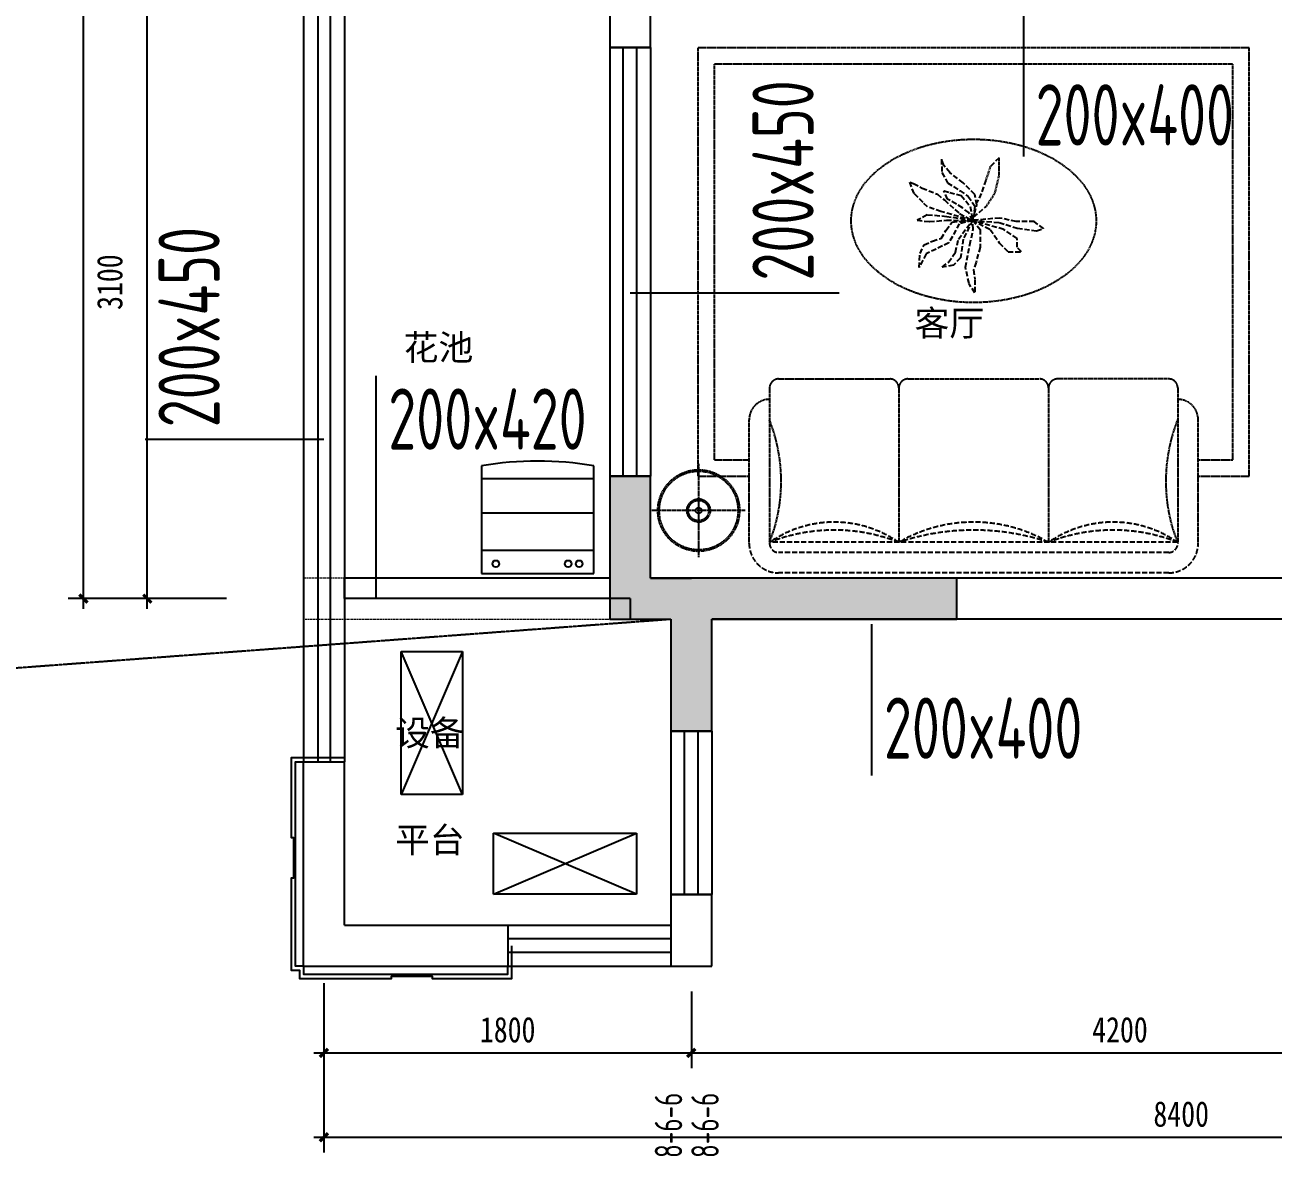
# Model space of a CAD drawing. Extents: x 3479 to 4537415, y 306 to 366510.
# Drawn here: x 4366976 to 4373092, y 271233 to 276773 of the extents above; entities that cross this region are included whole.
import ezdxf

# ---------------------------------------------------------------- set-up
doc = ezdxf.new("R2010")
doc.units = 0
doc.header["$LTSCALE"] = 10
doc.header["$MEASUREMENT"] = 0
doc.header["$PDMODE"] = 35
doc.linetypes.add('DASH', pattern=[0.35, 0.25, -0.1])
doc.linetypes.add('DASHED', pattern=[0.75, 0.5, -0.25])
doc.layers.get('Defpoints').update_dxf_attribs({"color": 49, "linetype": 'DASH'})
for name, color, linetype in [('2外包线', 46, 'Continuous'), ('A-OTHER', 136, 'Continuous'), ('COLUMN', 11, 'Continuous'), ('DETAIL_栏杆', 42, 'Continuous'), ('dsptext_beam', 7, 'Continuous'), ('LINE', 137, 'Continuous'), ('P-FURNITURE', 8, 'Continuous'), ('P-TEXT', 15, 'Continuous'), ('PUB_DIM', 3, 'Continuous'), ('PUB_HATCH', 8, 'Continuous'), ('WALL', 2, 'Continuous'), ('WINDOW', 143, 'Continuous'), ('x集中', 2, 'Continuous'), ('y集中', 2, 'Continuous'), ('问题', 2, 'DASH')]:
    doc.layers.add(name, color=color, linetype=linetype)
for name, color, linetype, lineweight in [('BEAM', 4, 'DASHED', 0), ('CWALL', 10, 'Continuous', 0), ('WALL_HATCH', 254, 'Continuous', 0)]:
    doc.layers.add(name, color=color, linetype=linetype, lineweight=lineweight)
doc.styles.add('-宋体', font='simkai.ttf', dxfattribs={"width": 0.8})
doc.styles.add('dspTS_Ele', font='yjkeng.shx', dxfattribs={"width": 0.7, "bigfont": 'yjkchn.shx'})
doc.styles.add('WRYH', font='')
doc.styles.add('样式 1', font='yjkeng.shx', dxfattribs={"width": 0.7, "bigfont": 'yjkchn.shx'})
doc.styles.get('WRYH').set_extended_font_data('Microsoft YaHei')
doc.dimstyles.new('DIM-050', dxfattribs={"dimscale": 50, "dimtxt": 2.5, "dimasz": 0.8, "dimexe": 1.5, "dimexo": 2.5, "dimgap": 1, "dimtad": 1, "dimdec": 0, "dimzin": 12, "dimdsep": 46, "dimtxsty": '-宋体', "dimblk": 'ARCHTICK', "dimcen": 0, "dimdle": 1, "dimclrd": 256, "dimclre": 256, "dimclrt": 9, "dimadec": 0, "dimazin": 0, "dimtfac": 1, "dimtdec": 0, "dimtix": 1, "dimtmove": 2, "dimatfit": 3, "dimldrblk": 'DOT', "dimfxl": 1.5, "dimtolj": 1, "dimtzin": 12, "dimarcsym": 0})

# ---------------------------------------------------------------- blocks, each defined once
blk = doc.blocks.new('A$C08FD2BA4')
at = {"layer": 'P-FURNITURE'}
for p, q in [((526.3, 550), (0, 550)), ((0, 550), (0, 0)), ((113.7, 550), (113.7, 0)), ((296.2, 550), (296.2, 0)), ((464.2, 550), (464.2, 0)), ((0, 0), (526.3, 0))]:
    blk.add_line(p, q, dxfattribs=at)
for centre in [(47.4, 479.7), (47.4, 125), (47.4, 71.6)]:
    blk.add_circle(centre, 16.3, dxfattribs=at)
blk.add_arc((-1057.3, 275), 1607.3, 350.14865, 9.85138, dxfattribs=at)
blk = doc.blocks.new('A$C621A720C')
at = {"layer": 'P-FURNITURE', "linetype": 'DASH', "ltscale": 2}
for p, q in [((233.2, 500), (233.2, 2600)), ((233.2, 2600), (2933.2, 2600)), ((2933.2, 500), (2933.2, 2600)), ((313.2, 2520), (2853.2, 2520)), ((313.2, 580), (313.2, 2520)), ((2853.2, 580), (2853.2, 2520)), ((1708.4, 1971.8), (1708.4, 2059.6)), ((1664.5, 2015.7), (1642.6, 1949.8)), ((1686.5, 1884), (1708.4, 1971.8)), ((1642.6, 1818.2), (1686.5, 1884)), ((583.2, 931.5), (583.2, 170.3)), ((627.7, 975.9), (1172.1, 975.9)), ((1216.6, 931.5), (1216.6, 175.9)), ((1261, 975.9), (1905.5, 975.9)), ((1949.9, 931.5), (1949.8, 175.9)), ((2538.8, 975.9), (1994.3, 975.9)), ((2583.2, 931.5), (2583.2, 170.3)), ((483.2, 170.3), (483.2, 775.9)), ((2683.2, 170.3), (2683.2, 775.9)), ((235.3, 559.9), (235.3, 102.8)), ((313.2, 580), (483.2, 580)), ((2683.2, 580), (2853.2, 580)), ((233.2, 500), (483.2, 500)), ((2683.2, 500), (2933.2, 500)), ((463.9, 331.4), (6.8, 331.4))]:
    blk.add_line(p, q, dxfattribs=at)
at = {"layer": 'P-FURNITURE', "linetype": 'DASH', "ltscale": 10}
for p, q in [((1425.4, 2051.6), (1427.4, 1986.7)), ((1437.5, 2021.3), (1425.4, 2051.6)), ((1465.8, 1986.7), (1437.5, 2021.3)), ((1708.4, 2059.6), (1664.5, 2015.7)), ((1427.4, 1986.7), (1455.7, 1936.9)), ((1532.4, 1936.9), (1465.8, 1986.7)), ((1291.4, 1884), (1270, 1939.1)), ((1270, 1939.1), (1288.2, 1932.6)), ((1288.2, 1932.6), (1330.6, 1911)), ((1330.6, 1911), (1405.2, 1880.7)), ((1437.5, 1898), (1465.8, 1889.4)), ((1455.7, 1856.9), (1437.5, 1898)), ((1455.7, 1936.9), (1516.3, 1898)), ((1516.3, 1898), (1556.7, 1869.9)), ((1589, 1878.6), (1532.4, 1936.9)), ((1642.6, 1949.8), (1620.6, 1884)), ((1335.3, 1840.1), (1291.4, 1884)), ((1357.3, 1818.2), (1335.3, 1840.1)), ((1405.2, 1880.7), (1439.6, 1852.6)), ((1439.6, 1852.6), (1514.3, 1785.5)), ((1528.4, 1813.7), (1455.7, 1856.9)), ((1465.8, 1889.4), (1522.3, 1874.2)), ((1522.3, 1874.2), (1544.5, 1848.3)), ((1544.5, 1848.3), (1566.8, 1820.1)), ((1556.7, 1869.9), (1589, 1822.3)), ((1599.1, 1828.8), (1589, 1878.6)), ((1620.6, 1884), (1598.7, 1840.1)), ((1354.8, 1779), (1306.3, 1753.1)), ((1451.7, 1770.4), (1354.8, 1779)), ((1423.1, 1796.2), (1357.3, 1818.2)), ((1576.7, 1752.3), (1423.1, 1796.2)), ((1514.3, 1785.5), (1576.7, 1752.3)), ((1560.7, 1789.8), (1528.4, 1813.7)), ((1576.7, 1752.3), (1560.7, 1789.8)), ((1566.8, 1820.1), (1576.7, 1752.3)), ((1576.7, 1752.3), (1599.1, 1828.8)), ((1589, 1822.3), (1582.9, 1768.3)), ((1582.9, 1768.3), (1642.6, 1818.2)), ((1306.3, 1753.1), (1366.9, 1746.6)), ((1366.9, 1746.6), (1449.7, 1753.1)), ((1447.6, 1703.4), (1477.9, 1744.4)), ((1449.7, 1753.1), (1576.7, 1752.3)), ((1576.7, 1752.3), (1451.7, 1770.4)), ((1512.2, 1735.8), (1461.8, 1642.8)), ((1477.9, 1744.4), (1576.7, 1752.3)), ((1508.2, 1660.1), (1576.7, 1752.3)), ((1576.7, 1752.3), (1512.2, 1735.8)), ((1576.7, 1752.3), (1532.4, 1660.1)), ((1712.1, 1763.9), (1576.7, 1752.3)), ((1576.7, 1752.3), (1708.1, 1742.3)), ((1730.4, 1708.4), (1576.7, 1752.3)), ((1576.7, 1752.3), (1615.2, 1707.7)), ((1576.7, 1752.3), (1664.5, 1708.4)), ((1580.9, 1709.8), (1576.7, 1752.3)), ((1708.1, 1742.3), (1796.9, 1714.1)), ((1790.8, 1746.6), (1712.1, 1763.9)), ((1879.6, 1746.6), (1790.8, 1746.6)), ((1796.9, 1714.1), (1891.8, 1701.2)), ((1926.1, 1712), (1879.6, 1746.6)), ((1340.7, 1632), (1381, 1651.4)), ((1381, 1651.4), (1423.4, 1664.4)), ((1423.4, 1664.4), (1447.6, 1703.4)), ((1494.1, 1597.4), (1508.2, 1660.1)), ((1532.4, 1660.1), (1518.3, 1569.2)), ((1564.7, 1632), (1580.9, 1709.8)), ((1615.2, 1707.7), (1615.2, 1621.2)), ((1664.5, 1708.4), (1708.4, 1642.6)), ((1796.2, 1664.5), (1730.4, 1708.4)), ((1796.2, 1620.6), (1796.2, 1664.5)), ((1891.8, 1701.2), (1926.1, 1712)), ((1316.4, 1521.7), (1320.5, 1590.9)), ((1320.5, 1590.9), (1340.7, 1632)), ((1461.8, 1642.8), (1350.8, 1588.7)), ((1459.7, 1547.6), (1494.1, 1597.4)), ((1542.5, 1523.8), (1564.7, 1632)), ((1615.2, 1621.2), (1595, 1547.6)), ((1708.4, 1642.6), (1752.3, 1598.7)), ((1752.3, 1598.7), (1818.1, 1598.7)), ((1818.1, 1598.7), (1796.2, 1620.6)), ((1350.8, 1588.7), (1316.4, 1521.7)), ((1429.5, 1523.8), (1459.7, 1547.6)), ((1484, 1532.4), (1429.5, 1523.8)), ((1518.3, 1569.2), (1484, 1532.4)), ((1595, 1547.6), (1582.9, 1510.8)), ((1560.7, 1443.8), (1542.5, 1523.8)), ((1582.9, 1510.8), (1589, 1465.4)), ((1589, 1397.6), (1560.7, 1440.9)), ((1589, 1462.5), (1589, 1397.6)), ((2583.2, 175.9), (583.2, 175.9)), ((2538.8, 125.9), (627.7, 125.9)), ((2538.8, 25.9), (627.7, 25.9))]:
    blk.add_line(p, q, dxfattribs=at)
at = {"layer": 'P-FURNITURE'}
for p, q in [((-828.3, 549.8), (-828.3, 23.5)), ((-278.3, 23.5), (-278.3, 549.8)), ((-828.3, 487.8), (-278.3, 487.8)), ((-828.3, 319.8), (-278.3, 319.8)), ((-828.3, 137.3), (-278.3, 137.3)), ((-828.3, 23.5), (-278.3, 23.5))]:
    blk.add_line(p, q, dxfattribs=at)
at = {"layer": 'P-FURNITURE', "linetype": 'DASH', "ltscale": 2}
for centre, radius in [((235.8, 331.3), 200), ((235.8, 331.3), 192.9), ((235.3, 331.4), 57.1), ((235.3, 331.4), 50), ((235.8, 331.3), 14.3)]:
    blk.add_circle(centre, radius, dxfattribs=at)
at = {"layer": 'P-FURNITURE'}
for centre in [(-758, 71, 0), (-403.3, 71, 0), (-349.9, 71, 0)]:
    blk.add_circle(centre, 16.3, dxfattribs=at)
at = {"layer": 'P-FURNITURE', "linetype": 'DASH', "ltscale": 2}
for centre, start, end in [((583.2, 775.9), 90, 180), ((2583.2, 775.9), 0, 90)]:
    blk.add_arc(centre, 100, start, end, dxfattribs=at)
at = {"layer": 'P-FURNITURE'}
blk.add_arc((-553.3, -1033.8), 1607.3, 80.14865, 99.85138, dxfattribs=at)
at = {"layer": 'P-FURNITURE', "linetype": 'DASH', "ltscale": 2}
blk.add_ellipse((1583.2, 1750), major_axis=(-600, 0), ratio=0.666667, dxfattribs=at)
for centre, major_axis, ratio, start_param, end_param in [((627.7, 931.5), (-31.4, -31.4), 1, 3.926991, 5.497787), ((1172.1, 931.5), (-31.4, -31.4), 1, 2.356194, 3.926991), ((1261, 931.5), (31.4, -31.4), 1, 2.356194, 3.926991), ((1905.5, 931.5), (-31.4, -31.4), 1, 2.356194, 3.926991), ((1994.3, 931.5), (31.4, -31.4), 1, 2.356194, 3.926991), ((2538.8, 931.5), (-31.4, -31.4), 1, 2.356194, 3.926991), ((-67.6, 507.6), (-201.1, 741.9), 0.914572, 4.020494, 4.82799)]:
    blk.add_ellipse(centre, major_axis=major_axis, ratio=ratio, start_param=start_param, end_param=end_param, dxfattribs=at)
at = {"layer": 'P-FURNITURE', "linetype": 'DASH', "ltscale": 2, "extrusion": (0, 0, -1)}
blk.add_ellipse((3234.1, 507.6), major_axis=(-201.1, -741.9), ratio=0.914572, start_param=0.878902, end_param=1.686398, dxfattribs=at)
at = {"layer": 'P-FURNITURE', "linetype": 'DASH', "ltscale": 10}
for centre, major_axis, ratio, start_param, end_param in [((899.9, -452.6), (0, 727.2), 0.865676, -0.527106, 0.527106), ((1583.2, -452.6), (728.9, 0), 0.997726, 1.043691, 2.097902), ((2266.5, -452.6), (0, -727.2), 0.865758, 2.614487, 3.668698), ((899.9, -918.7), (0, 1154.1), 0.865676, -0.322524, 0.322524), ((1583.2, -918.7), (1156.7, 0), 0.997726, 1.248273, 1.89332), ((2266.5, -918.7), (0, -1154.1), 0.865758, 2.819069, 3.464116), ((627.7, 170.3), (-102.1, -102.1), 1, -0.785398, 0.785398), ((627.7, 170.3), (-31.4, -31.4), 1, -0.785398, 0.785398), ((2538.8, 170.3), (-31.4, 31.4), 1, 2.356194, 3.926991), ((2538.8, 170.3), (-102.1, 102.1), 1, 2.356194, 3.926991)]:
    blk.add_ellipse(centre, major_axis=major_axis, ratio=ratio, start_param=start_param, end_param=end_param, dxfattribs=at)
at = {"layer": 'P-FURNITURE', "ltscale": 0.01, "rotation": 90}
blk.add_blockref('A$C08FD2BA4', (-278.3, 23.5), dxfattribs=at)
blk = doc.blocks.new('A$C7A796BF3')
for p, q in [((200, 0), (200, -300)), ((900, 0), (200, 0)), ((200, 0), (900, -300)), ((900, 0), (200, -300)), ((900, -300), (900, 0)), ((200, -300), (900, -300))]:
    blk.add_line(p, q)
blk = doc.blocks.new('$WINLIB2D$00000001')
at = {"color": 0}
for points in [[(-0.5, 0.5), (-0.5, -0.5)], [(-0.5, 0.5), (0.5, 0.5)], [(0.5, -0.5), (0.5, 0.5)], [(0.5, 0.1667), (-0.5, 0.1667)], [(0.5, -0.1667), (-0.5, -0.1667)], [(-0.5, -0.5), (0.5, -0.5)]]:
    blk.add_lwpolyline(points, dxfattribs=at)
blk = doc.blocks.new('_ArchTick')
at = {"color": 0, "linetype": 'ByBlock', "const_width": 0.4}
blk.add_lwpolyline([(-0.5, -0.5), (0.5, 0.5)], dxfattribs=at)
blk = doc.blocks.new('*D226')
at = {"layer": 'Defpoints', "color": 0, "transparency": 16777216}
for p in [(4367575.6, 277063.2), (4368089.1, 277063.2), (4368089.1, 273963.2)]:
    blk.add_point(p, dxfattribs=at)
at = {"layer": 'PUB_DIM', "lineweight": -2, "transparency": 16777216}
for p, q in [((4367575.6, 273913.2), (4367575.6, 277113.2)), ((4367964.1, 277063.2), (4367500.6, 277063.2)), ((4367964.1, 273963.2), (4367500.6, 273963.2))]:
    blk.add_line(p, q, dxfattribs=at)
at = {"layer": 'PUB_DIM', "lineweight": -2, "transparency": 16777216, "xscale": 40, "yscale": 40, "zscale": 40}
for p, rotation in [((4367575.6, 277063.2), 90), ((4367575.6, 273963.2), 270)]:
    blk.add_blockref('_ArchTick', p, dxfattribs=dict(at, rotation=rotation))
at = {"layer": 'PUB_DIM', "color": 9, "transparency": 16777216, "insert": (4367392.4, 275513.2), "char_height": 125, "attachment_point": 5, "rotation": 90, "style": '-宋体'}
blk.add_mtext('\\A1;3100', dxfattribs=at)
blk = doc.blocks.new('_Dot')
at = {"color": 0, "linetype": 'ByBlock', "lineweight": -2}
blk.add_line((-0.5, 0), (-1, 0), dxfattribs=at)
at = {"color": 0, "linetype": 'ByBlock', "const_width": 0.5}
blk.add_lwpolyline([(-0.25, 0, 1), (0.25, 0, 1)], format="xyb", close=True, dxfattribs=at)
blk = doc.blocks.new('*D231')
at = {"layer": 'Defpoints', "color": 0, "transparency": 16777216}
for p in [(4368441.5, 272205.2), (4370241.5, 272163.2), (4370241.5, 271737.8)]:
    blk.add_point(p, dxfattribs=at)
at = {"layer": 'PUB_DIM', "lineweight": -2, "transparency": 16777216}
for p, q in [((4368441.5, 272080.2), (4368441.5, 271662.8)), ((4370241.5, 272038.2), (4370241.5, 271662.8)), ((4368391.5, 271737.8), (4370291.5, 271737.8))]:
    blk.add_line(p, q, dxfattribs=at)
at = {"layer": 'PUB_DIM', "lineweight": -2, "transparency": 16777216, "xscale": 40, "yscale": 40, "zscale": 40, "rotation": 180}
blk.add_blockref('_ArchTick', (4368441.5, 271737.8), dxfattribs=at)
at = {"layer": 'PUB_DIM', "lineweight": -2, "transparency": 16777216, "xscale": 40, "yscale": 40, "zscale": 40}
blk.add_blockref('_ArchTick', (4370241.5, 271737.8), dxfattribs=at)
at = {"layer": 'PUB_DIM', "color": 9, "transparency": 16777216, "insert": (4369341.5, 271851), "char_height": 125, "attachment_point": 5, "style": '-宋体'}
blk.add_mtext('\\A1;1800', dxfattribs=at)
blk = doc.blocks.new('*D232')
at = {"layer": 'Defpoints', "color": 0, "transparency": 16777216}
for p in [(4374441.5, 272218.1), (4370241.5, 272163.2), (4374441.5, 271737.8)]:
    blk.add_point(p, dxfattribs=at)
at = {"layer": 'PUB_DIM', "lineweight": -2, "transparency": 16777216}
for p, q in [((4374441.5, 272093.1), (4374441.5, 271662.8)), ((4370241.5, 272038.2), (4370241.5, 271662.8)), ((4370191.5, 271737.8), (4374491.5, 271737.8))]:
    blk.add_line(p, q, dxfattribs=at)
at = {"layer": 'PUB_DIM', "lineweight": -2, "transparency": 16777216, "xscale": 40, "yscale": 40, "zscale": 40, "rotation": 180}
blk.add_blockref('_ArchTick', (4370241.5, 271737.8), dxfattribs=at)
at = {"layer": 'PUB_DIM', "lineweight": -2, "transparency": 16777216, "xscale": 40, "yscale": 40, "zscale": 40}
blk.add_blockref('_ArchTick', (4374441.5, 271737.8), dxfattribs=at)
at = {"layer": 'PUB_DIM', "color": 9, "transparency": 16777216, "insert": (4372341.5, 271851), "char_height": 125, "attachment_point": 5, "style": '-宋体'}
blk.add_mtext('\\A1;4200', dxfattribs=at)
blk = doc.blocks.new('*D222')
at = {"layer": 'Defpoints', "color": 0, "transparency": 16777216}
for p in [(4368441.5, 272205.2), (4376841.5, 272222.5), (4376841.5, 271324.8)]:
    blk.add_point(p, dxfattribs=at)
at = {"layer": 'PUB_DIM', "lineweight": -2, "transparency": 16777216}
for p, q in [((4368441.5, 272080.2), (4368441.5, 271249.8)), ((4376841.5, 272097.5), (4376841.5, 271249.8)), ((4368391.5, 271324.8), (4376891.5, 271324.8))]:
    blk.add_line(p, q, dxfattribs=at)
at = {"layer": 'PUB_DIM', "lineweight": -2, "transparency": 16777216, "xscale": 40, "yscale": 40, "zscale": 40, "rotation": 180}
blk.add_blockref('_ArchTick', (4368441.5, 271324.8), dxfattribs=at)
at = {"layer": 'PUB_DIM', "lineweight": -2, "transparency": 16777216, "xscale": 40, "yscale": 40, "zscale": 40}
blk.add_blockref('_ArchTick', (4376841.5, 271324.8), dxfattribs=at)
at = {"layer": 'PUB_DIM', "color": 9, "transparency": 16777216, "insert": (4372641.5, 271438), "char_height": 125, "attachment_point": 5, "style": '-宋体'}
blk.add_mtext('\\A1;8400', dxfattribs=at)
blk = doc.blocks.new('*D223')
at = {"layer": 'Defpoints', "color": 0, "transparency": 16777216}
for p in [(4368089.1, 280863.2), (4367262.4, 273963.2), (4368089.1, 273963.2)]:
    blk.add_point(p, dxfattribs=at)
at = {"layer": 'PUB_DIM', "lineweight": -2, "transparency": 16777216}
for p, q in [((4367262.4, 280913.2), (4367262.4, 273913.2)), ((4367964.1, 280863.2), (4367187.4, 280863.2)), ((4367964.1, 273963.2), (4367187.4, 273963.2))]:
    blk.add_line(p, q, dxfattribs=at)
at = {"layer": 'PUB_DIM', "lineweight": -2, "transparency": 16777216, "xscale": 40, "yscale": 40, "zscale": 40}
for p, rotation in [((4367262.4, 280863.2), 90), ((4367262.4, 273963.2), 270)]:
    blk.add_blockref('_ArchTick', p, dxfattribs=dict(at, rotation=rotation))
at = {"layer": 'PUB_DIM', "color": 9, "transparency": 16777216, "insert": (4367149.2, 277413.2), "char_height": 125, "attachment_point": 5, "rotation": 90, "style": '-宋体'}
blk.add_mtext('\\A1;6900', dxfattribs=at)
blk = doc.blocks.new('SDFASF')
at = {"layer": 'WALL_HATCH'}
blk.add_hatch(color=256, dxfattribs=at).paths.add_polyline_path([(4370200.6, 256861.3), (4370500.6, 256861.3), (4370500.6, 256311.3), (4370700.6, 256311.3), (4370700.6, 256861.3), (4371900.6, 256861.3), (4371900.6, 257061.3), (4370400.6, 257061.3), (4370400.6, 257561.3), (4370200.6, 257561.3)])
at = {"layer": 'BEAM'}
for p, q in [((4368700.6, 260061.3), (4368700.6, 256961.3)), ((4368900.6, 257061.3), (4368900.6, 259961.3)), ((4370200.6, 259961.3), (4370200.6, 257561.3)), ((4370400.6, 257561.3), (4370400.6, 259961.3)), ((4370200.6, 257061.3), (4368700.6, 257061.3)), ((4373700.6, 257061.3), (4371900.6, 257061.3)), ((4368700.6, 256961.3), (4368700.6, 255161.3)), ((4368700.6, 256861.3), (4370200.6, 256861.3)), ((4368900.6, 255361.3), (4368900.6, 256861.3)), ((4371900.6, 256861.3), (4373700.6, 256861.3)), ((4370500.6, 255361.3), (4368900.6, 255361.3)), ((4368700.6, 255161.3), (4370500.6, 255161.3))]:
    blk.add_line(p, q, dxfattribs=at)
at = {"layer": 'CWALL'}
blk.add_lwpolyline([(4370500.6, 256861.3), (4370500.6, 256311.3), (4370700.6, 256311.3), (4370700.6, 256861.3), (4371900.6, 256861.3), (4371900.6, 257061.3), (4370400.6, 257061.3), (4370400.6, 257561.3), (4370200.6, 257561.3), (4370200.6, 256861.3)], close=True, dxfattribs=at)
at = {"layer": 'x集中'}
for p, q in [((4372227.3, 260061.3), (4372227.3, 259126)), ((4369055.5, 256961.3), (4369055.5, 258051.7)), ((4371484.1, 256094.3), (4371484.1, 256836.8))]:
    blk.add_line(p, q, dxfattribs=at)
at = {"layer": 'y集中'}
for p, q in [((4370300.6, 258459), (4371324.6, 258459)), ((4368800.6, 257740.6), (4367924.6, 257740.6))]:
    blk.add_line(p, q, dxfattribs=at)
at = {"layer": 'dsptext_beam', "style": 'dspTS_Ele', "width": 0.7}
for p in [(4370555.8, 254221.4), (4370735, 254221.4)]:
    blk.add_text('8-6-6', height=134.4, rotation=90, dxfattribs=at).set_placement(p)
at = {"layer": 'x集中', "style": '样式 1', "width": 0.7}
for s, p in [('200x400', (4372287.3, 259180.5)), ('200x420', (4369115.5, 257690.7)), ('200x400', (4371544.1, 256176.8))]:
    blk.add_text(s, height=300, dxfattribs=at).set_placement(p)
at = {"layer": 'y集中', "style": '样式 1', "width": 0.7}
for p in [(4371199.8, 258519), (4368289.6, 257800.6)]:
    blk.add_text('200x450', height=300, rotation=90, dxfattribs=at).set_placement(p)

msp = doc.modelspace()

# ---------------------------------------------------------------- hatches: boundary and pattern name
at = {"layer": 'PUB_HATCH'}
msp.add_hatch(color=256, dxfattribs=at).paths.add_polyline_path([(4370141.5, 273313.2), (4370341.5, 273313.2), (4370341.5, 273863.2), (4371541.5, 273863.2), (4371541.5, 274063.2), (4370041.5, 274063.2), (4370041.5, 274563.2), (4369841.5, 274563.2), (4369841.5, 273863.2), (4370141.5, 273863.2)])

# ---------------------------------------------------------------- linework, layer by layer
at = {"layer": '2外包线'}
for points in [[(4368541.5, 273183.2), (4368281.5, 273183.2), (4368281.5, 272793.2), (4368291.5, 272793.2), (4368291.5, 272593.2), (4368281.5, 272593.2), (4368281.5, 272143.2), (4368321.5, 272143.2), (4368321.5, 272103.2), (4368771.5, 272103.2), (4368771.5, 272113.2), (4368971.5, 272113.2), (4368971.5, 272103.2), (4369361.5, 272103.2), (4369361.5, 272263.2)], [(4368341.5, 272163.2), (4368301.5, 272163.2), (4368301.5, 273163.2), (4368341.5, 273163.2)], [(4368341.5, 272163.2), (4368341.5, 272123.2), (4369341.5, 272123.2), (4369341.5, 272163.2)]]:
    msp.add_lwpolyline(points, dxfattribs=at)
at = {"layer": 'COLUMN'}
for p, q in [((4370041.5, 274563.2), (4369841.5, 274563.2)), ((4369841.5, 274563.2), (4369841.5, 273863.2)), ((4370041.5, 274063.2), (4370041.5, 274563.2)), ((4371541.5, 274063.2), (4370041.5, 274063.2)), ((4371541.5, 273863.2), (4371541.5, 274063.2)), ((4369841.5, 273863.2), (4370141.5, 273863.2)), ((4370141.5, 273863.2), (4370141.5, 273313.2)), ((4370341.5, 273313.2), (4370341.5, 273863.2)), ((4370341.5, 273863.2), (4371541.5, 273863.2)), ((4370141.5, 273313.2), (4370341.5, 273313.2))]:
    msp.add_line(p, q, dxfattribs=at)
at = {"layer": 'DETAIL_栏杆'}
for p, q in [((4368411.5, 279963.2), (4368411.5, 273163.2)), ((4368471.5, 279963.2), (4368471.5, 273163.2)), ((4370141.5, 272296.6), (4369341.5, 272296.6)), ((4370141.5, 272229.9), (4369341.5, 272229.9))]:
    msp.add_line(p, q, dxfattribs=at)
at = {"layer": 'LINE'}
for p, q in [((4368341.5, 279963.2), (4368341.5, 273163.2)), ((4368541.5, 279963.2), (4368541.5, 273163.2)), ((4369341.5, 272363.2), (4370141.5, 272363.2)), ((4369341.5, 272163.2), (4370141.5, 272163.2))]:
    msp.add_line(p, q, dxfattribs=at)
at = {"layer": 'WALL'}
for p, q in [((4369841.5, 277063.2), (4369841.5, 276663.2)), ((4370041.5, 276663.2), (4370041.5, 277063.2)), ((4369841.5, 276663.2), (4370041.5, 276663.2)), ((4370041.5, 274563.2), (4369841.5, 274563.2)), ((4369841.5, 274563.2), (4369841.5, 274063.2)), ((4370041.5, 274063.2), (4370041.5, 274563.2)), ((4369841.5, 274063.2), (4368541.5, 274063.2)), ((4368541.5, 273963.2), (4368541.5, 274063.2)), ((4370041.5, 274063.2), (4370241.5, 274063.2)), ((4373441.5, 274063.2), (4370241.5, 274063.2)), ((4369941.5, 273963.2), (4368541.5, 273963.2)), ((4369941.5, 273963.2), (4369941.5, 273863.2)), ((4369941.5, 273863.2), (4370141.5, 273863.2)), ((4370141.5, 273863.2), (4370141.5, 273313.2)), ((4370341.5, 273313.2), (4370341.5, 273863.2)), ((4373341.5, 273863.2), (4370341.5, 273863.2)), ((4370141.5, 273313.2), (4370341.5, 273313.2)), ((4368341.5, 272163.2), (4368341.5, 273163.2)), ((4368341.5, 273163.2), (4368541.5, 273163.2)), ((4368541.5, 272363.2), (4368541.5, 273163.2)), ((4370341.5, 272513.2), (4370141.5, 272513.2)), ((4370141.5, 272513.2), (4370141.5, 272163.2)), ((4370341.5, 272163.2), (4370341.5, 272513.2)), ((4368541.5, 272363.2), (4369341.5, 272363.2)), ((4369341.5, 272363.2), (4369341.5, 272163.2)), ((4368341.5, 272163.2), (4369341.5, 272163.2)), ((4370141.5, 272163.2), (4370341.5, 272163.2))]:
    msp.add_line(p, q, dxfattribs=at)
at = {"layer": '问题', "color": 8}
msp.add_line((4366342.9, 273580.2), (4370141.5, 273863.2), dxfattribs=at)

# ---------------------------------------------------------------- block references
msp.add_blockref('SDFASF', (-359.1, 17001.9))
at = {"layer": 'A-OTHER', "extrusion": (0, 0, -1), "zscale": -1}
for p, rotation in [((-4369119.8, 272804.3), 90.00000000000001), ((-4369072.7, 272514.8), 180)]:
    msp.add_blockref('A$C7A796BF3', p, dxfattribs=dict(at, rotation=rotation))
at = {"layer": 'P-FURNITURE'}
msp.add_blockref('A$C621A720C', (4370041.5, 274063.2, 0), dxfattribs=at)
at = {"layer": 'WINDOW'}
for p, xscale, yscale, zscale, rotation in [((4369941.5, 275613.2), -2100, -200, -2100, 90), ((4370241.5, 272913.2), 800, 200, 800, 269.9999999999234)]:
    msp.add_blockref('$WINLIB2D$00000001', p, dxfattribs=dict(at, xscale=xscale, yscale=yscale, zscale=zscale, rotation=rotation))

# ---------------------------------------------------------------- texts
at = {"layer": 'P-TEXT', "style": 'WRYH'}
for s, p in [('客厅', (4371335.2, 275250.1)), ('花池', (4368832, 275131.2)), ('设备', (4368790.1, 273242.9)), ('平台', (4368790.1, 272718.6))]:
    msp.add_text(s, height=125, dxfattribs=at).set_placement(p)

# ---------------------------------------------------------------- dimensions: what is measured, and where the dimension line sits
at = {"layer": 'PUB_DIM'}
dim = msp.add_linear_dim(base=(4367262.4, 273963.2), p1=(4368089.1, 280863.2), p2=(4368089.1, 273963.2), angle=90, dimstyle='DIM-050', dxfattribs=at)
dim.commit()
dim.dimension.update_dxf_attribs({"geometry": '*D223', "text_midpoint": (4367149.2, 277413.2)})
dim = msp.add_linear_dim(base=(4367575.6, 277063.2), p1=(4368089.1, 273963.2), p2=(4368089.1, 277063.2), angle=90, dimstyle='DIM-050', dxfattribs=at)
dim.commit()
dim.dimension.update_dxf_attribs({"geometry": '*D226', "text_midpoint": (4367392.4, 275513.2), "dimtype": 161})
for base, p1, p2, picture, middle in [((4376841.5, 271324.8), (4368441.5, 272205.2), (4376841.5, 272222.5), '*D222', (4372641.5, 271438)), ((4370241.5, 271737.8), (4368441.5, 272205.2), (4370241.5, 272163.2), '*D231', (4369341.5, 271851)), ((4374441.5, 271737.8), (4370241.5, 272163.2), (4374441.5, 272218.1), '*D232', (4372341.5, 271851))]:
    dim = msp.add_linear_dim(base=base, p1=p1, p2=p2, dimstyle='DIM-050', dxfattribs=at)
    dim.commit()
    dim.dimension.update_dxf_attribs({"geometry": picture, "text_midpoint": middle})

doc.saveas('drawing.dxf')
